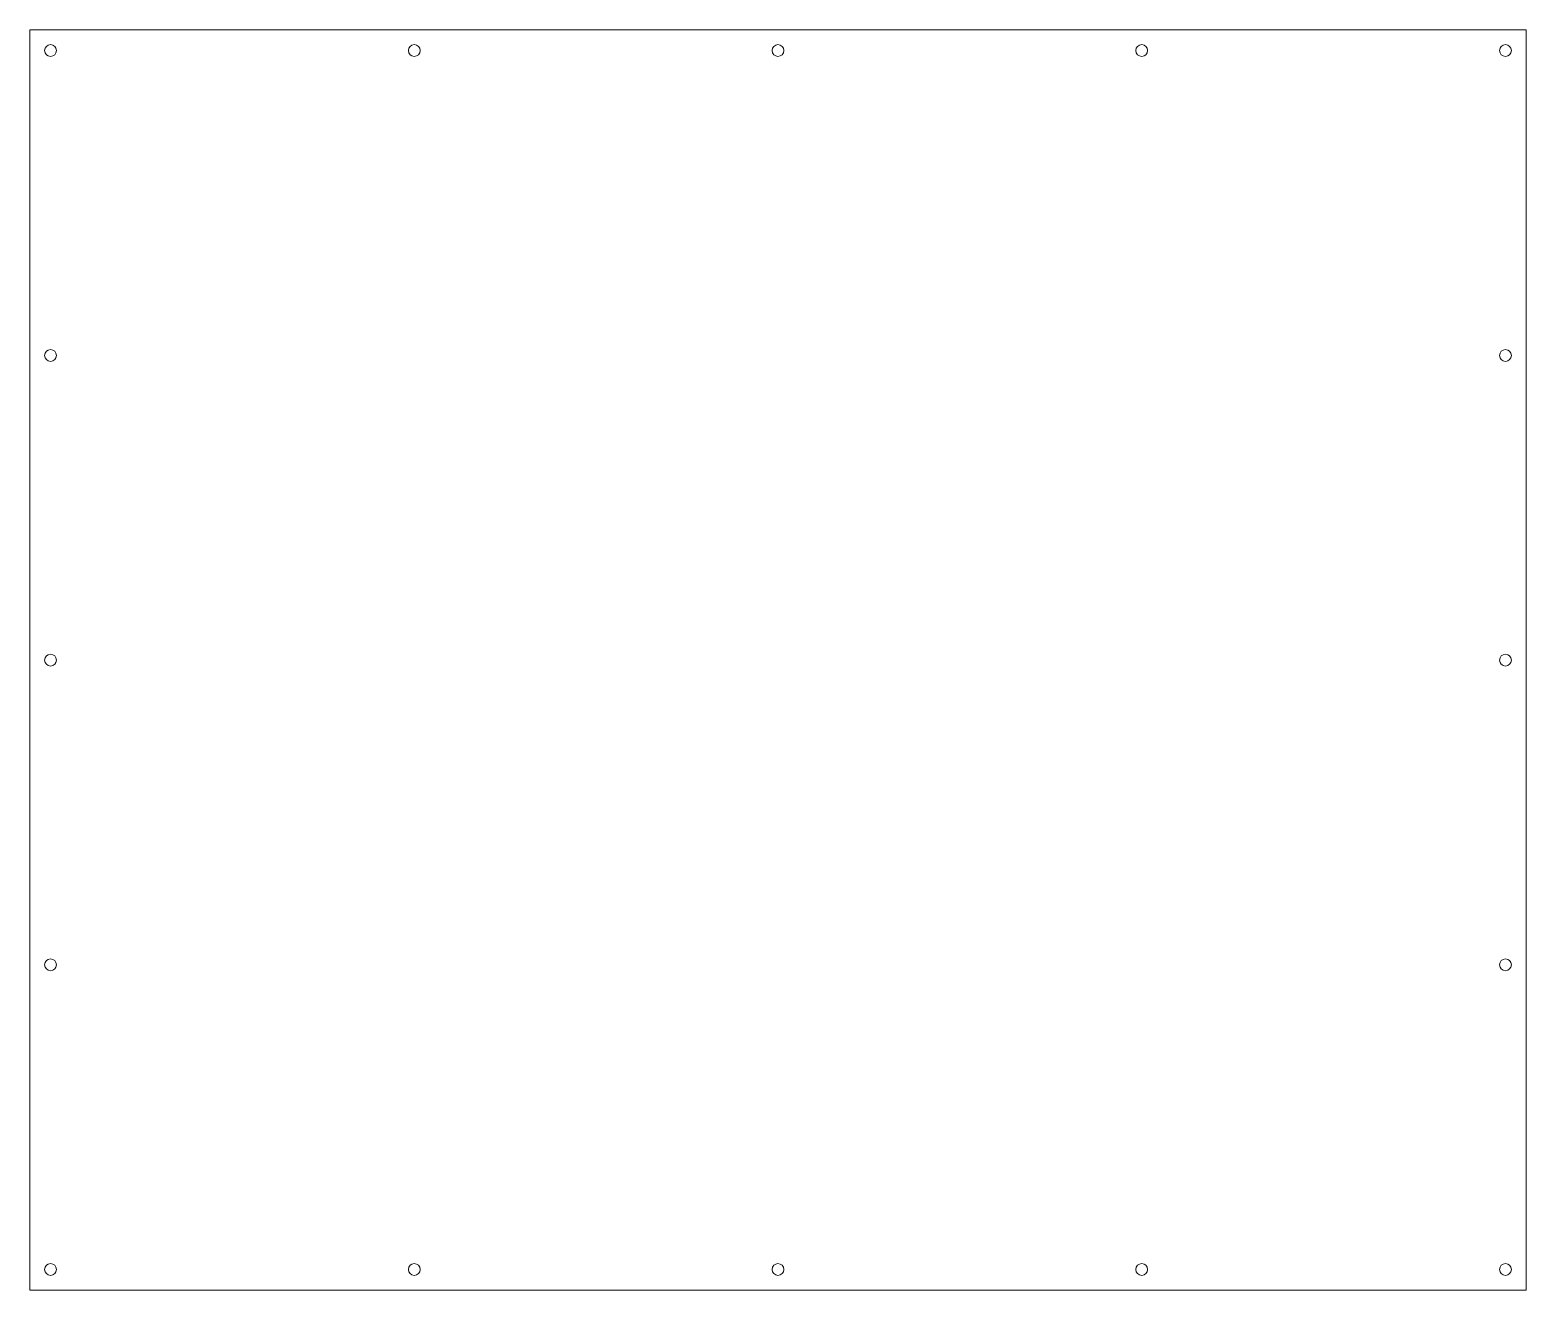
# Model space of a CAD drawing. Header units: millimetres. Extents: x 302 to 625, y 162 to 434.
import ezdxf

# ---------------------------------------------------------------- set-up
doc = ezdxf.new("R2010")
doc.units = ezdxf.units.MM
doc.layers.add('VISIBLE', color=7, linetype='Continuous', lineweight=0)

msp = doc.modelspace()

# ---------------------------------------------------------------- linework, layer by layer
at = {"layer": 'VISIBLE'}
for p, q in [((302.41, 161.88), (302.41, 433.66)), ((302.41, 433.66), (624.99, 433.66)), ((624.99, 433.66), (624.99, 161.88)), ((624.99, 161.88), (302.41, 161.88))]:
    msp.add_line(p, q, dxfattribs=at)
for centre in [(306.86, 429.21), (385.28, 429.21), (463.7, 429.21), (542.13, 429.21), (620.55, 429.21), (306.86, 363.45), (620.55, 363.45), (306.86, 297.74), (620.55, 297.74), (306.86, 232.03), (620.55, 232.03), (306.86, 166.32), (385.28, 166.32), (463.7, 166.32), (542.13, 166.32), (620.55, 166.32)]:
    msp.add_circle(centre, 1.27, dxfattribs=at)

doc.saveas('drawing.dxf')
